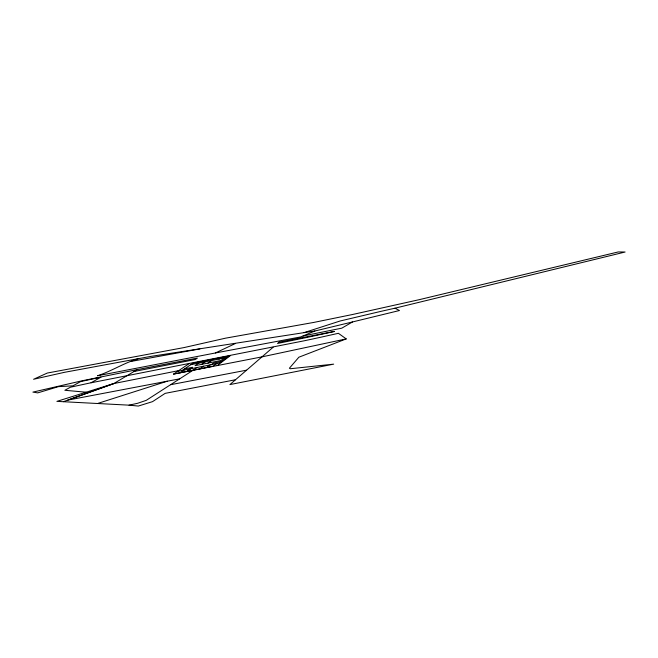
<?xml version="1.0" encoding="UTF-8"?>
<svg xmlns="http://www.w3.org/2000/svg" width="658" height="658" viewBox="0 0 658 658"><rect width="100%" height="100%" fill="white"/><g stroke="black" fill="none" stroke-linecap="round" stroke-linejoin="round"><path stroke-width="0.99" d="M273.152 347.202L229.913 384.585L333.688 364.145L290.384 368.735L289.405 368.217L298.855 357.22L346.223 338.903L338.409 333.31L322.659 336.814A258.002 26.131 -12.8 0 1 303.683 340.902L90.105 382.964L70.373 387.225L64.829 390.284L86.173 392.209M217.198 365.585L230.547 355.501M216.712 363.603L213.102 366.218L173.531 374.089L189.282 363.537M224.436 357.977L221.006 360.477L195.072 365.684L198.765 363.142L226.911 357.483M211.169 364.688L213.373 363.101L221.425 361.497M218.991 359.071L221.088 357.557M206.464 367.542L210.141 364.91M199.843 368.858L203.585 366.21M207.969 363.117L211.605 360.543M193.238 370.166L197.046 367.509M201.512 364.4L205.148 361.875M190.252 368.85L192.588 367.246L184.627 368.834M200.764 361.629L198.543 363.158L190.713 364.721M186.65 371.482L190.532 368.809M180.078 372.782L184.026 370.109M182.241 370.446L192.983 363.183L228.959 355.986L219.27 363.076L177.545 371.4M192.967 370.306L146.224 400.36L137.637 403.288L129.034 405.163L56.909 401.372L113.842 383.548L178.688 370.627M179.683 378.844L67.758 400.113L113.842 383.548L137.152 369.631L197.408 358.084L195.245 359.539L134.043 371.49M394.973 308.191L625.1 252.022L618.273 251.94L419.294 299.661L352.408 314.532L313.965 322.387L225.455 338.187L184.15 347.556L47.302 373.045L33.558 379.279L64.435 372.329L149.563 356.603L303.98 332.644L340.202 320.972L380.489 311.464L394.973 308.191L399.472 310.518L352.474 321.959L341.815 328.161L303.091 335.958M91.043 382.775L100.962 377.157L80.58 381.607L72.923 385.818L58.463 386.641L37.703 392.884L32.9 392.11L82.085 380.776L137.152 369.631M137.991 358.832C123.868 362.977 111.465 371.219 97.499 375.759L215.413 352.968L235.383 343.509M352.474 321.959L314.869 331.007L300.805 336.912L215.413 352.968M63.407 401.676L113.842 383.548M98.116 403.321L167.313 381.196M346.223 338.903L261.794 356.907L173.531 374.089M235.482 379.748L165.158 393.361L152.533 401.643L138.295 406.06L129.034 405.163M170.554 384.708L246.487 370.199M199.892 348.921L130.391 361.538M303.98 332.644L314.869 331.007M279.082 342.144L277.544 343.46L305.995 337.628A240.886 24.288 -12.8 0 0 326.837 333.121L334.379 331.443L279.082 342.144"/></g></svg>
